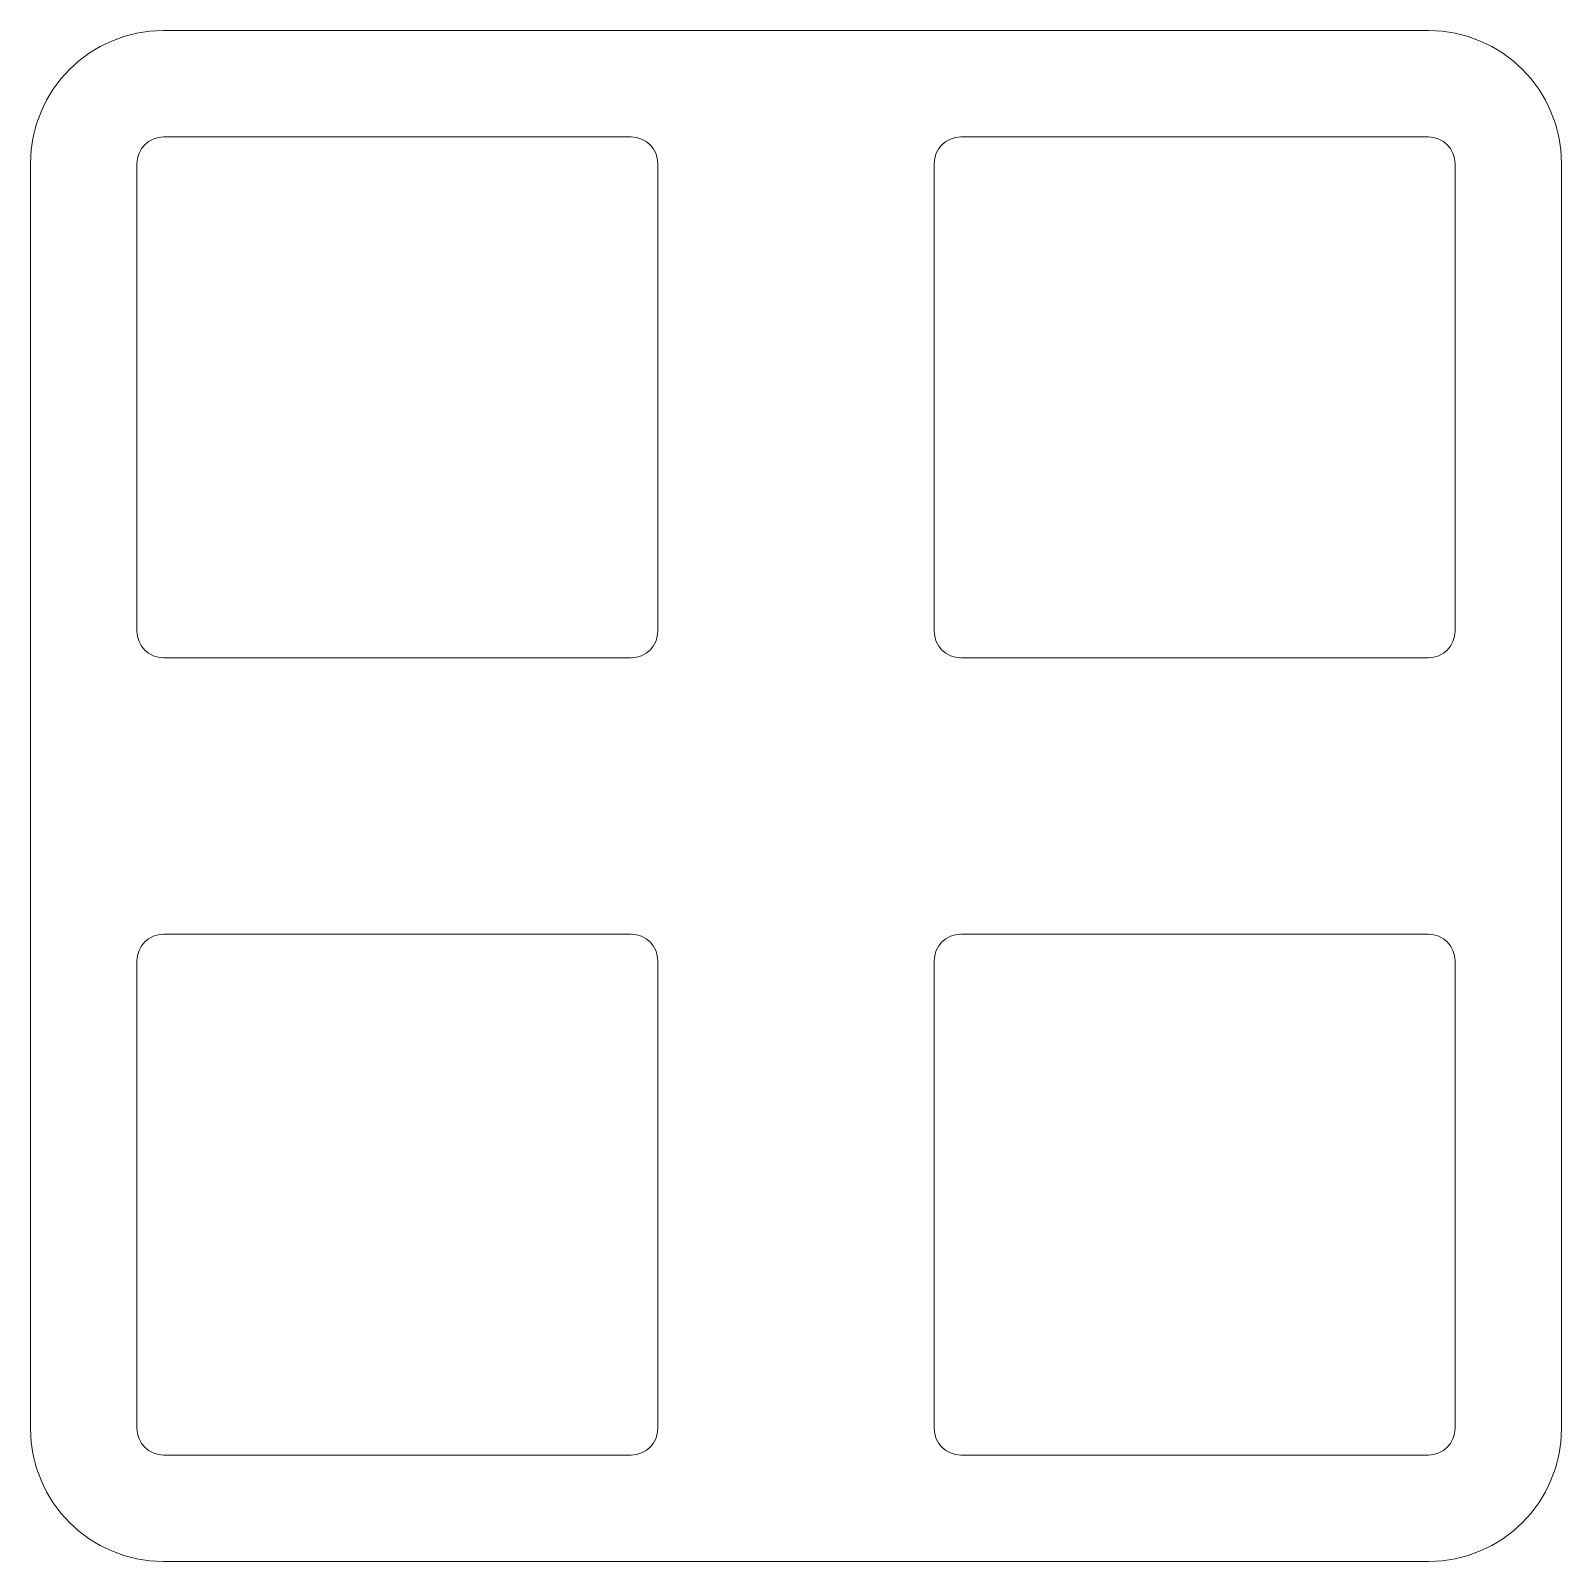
# Model space of a CAD drawing. Header units: millimetres. Extents: x 0 to 288, y -288 to 0.
import ezdxf

# ---------------------------------------------------------------- set-up
doc = ezdxf.new("R2010")
doc.units = ezdxf.units.MM

msp = doc.modelspace()

# ---------------------------------------------------------------- linework, layer by layer
at = {"color": 7, "linetype": 'Continuous', "lineweight": 15}
for p, q in [((25, 0), (263, 0)), ((25, -20), (113, -20)), ((175, -20), (263, -20)), ((0, -263), (0, -25)), ((20, -113), (20, -25)), ((118, -25), (118, -113)), ((170, -113), (170, -25)), ((268, -25), (268, -113)), ((288, -25), (288, -263)), ((113, -118), (25, -118)), ((263, -118), (175, -118)), ((25, -170), (113, -170)), ((175, -170), (263, -170)), ((20, -263), (20, -175)), ((118, -175), (118, -263)), ((170, -263), (170, -175)), ((268, -175), (268, -263)), ((113, -268), (25, -268)), ((263, -268), (175, -268)), ((263, -288), (25, -288))]:
    msp.add_line(p, q, dxfattribs=at)
for centre, radius, start, end in [((25, -25), 25, 90, 180), ((263, -25), 25, 0, 90), ((25, -25), 5, 90, 180), ((113, -25), 5, 0, 90), ((175, -25), 5, 90, 180), ((263, -25), 5, 0, 90), ((25, -113), 5, 180, 270), ((113, -113), 5, 270, 0), ((175, -113), 5, 180, 270), ((263, -113), 5, 270, 0), ((25, -175), 5, 90, 180), ((113, -175), 5, 0, 90), ((175, -175), 5, 90, 180), ((263, -175), 5, 0, 90), ((25, -263), 25, 180, 270), ((25, -263), 5, 180, 270), ((113, -263), 5, 270, 0), ((175, -263), 5, 180, 270), ((263, -263), 25, 270, 0), ((263, -263), 5, 270, 0)]:
    msp.add_arc(centre, radius, start, end, dxfattribs=at)

doc.saveas('drawing.dxf')
